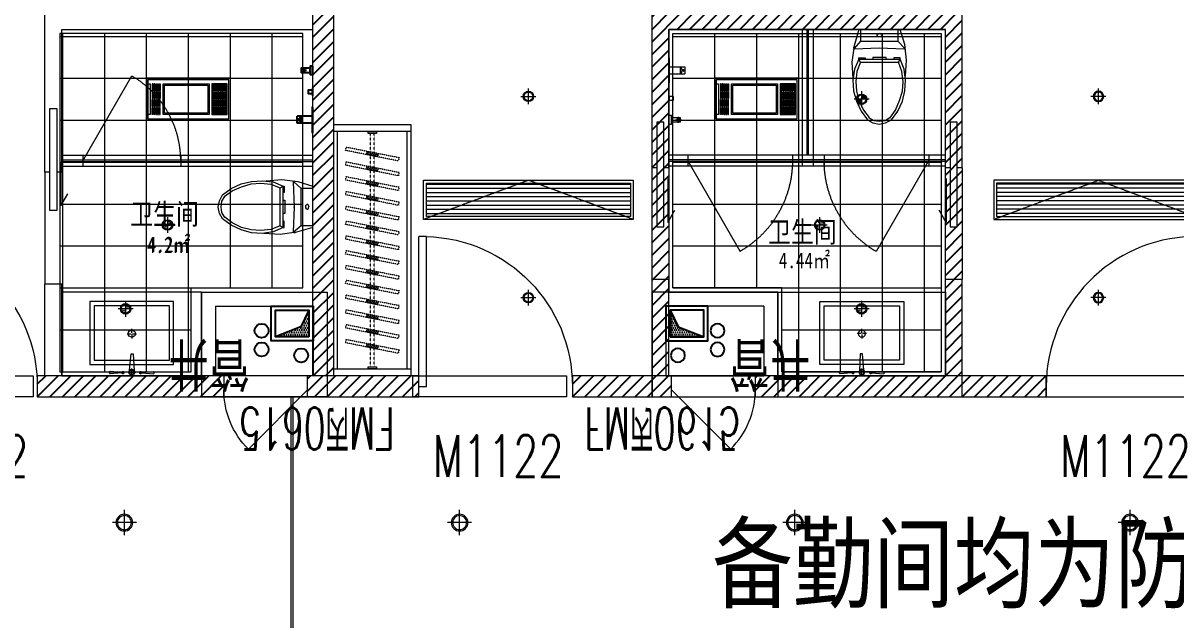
# Model space of a CAD drawing. Header units: millimetres. Extents: x 33621 to 401573, y -91663 to 133135.
# Drawn here: x 115971 to 124225, y -50907 to -46635 of the extents above; entities that cross this region are included whole.
import ezdxf

# ---------------------------------------------------------------- set-up
doc = ezdxf.new("R2010")
doc.units = ezdxf.units.MM
doc.header["$LTSCALE"] = 10
for name, pattern in [('DASH', [0.35, 0.25, -0.1]), ('DOT', [0.2, 0.1, -0.1]), ('DOTE', [2.42, 2, -0.2, 0.02, -0.2]), ('HIDDEN', [0.375, 0.25, -0.125, 0, 0])]:
    doc.linetypes.add(name, pattern=pattern)
doc.layers.get('0').update_dxf_attribs({"color": 253})
for name, color, linetype in [('DIM_LEAD', 253, 'Continuous'), ('ELE', 253, 'Continuous'), ('FF-FIXT', 253, 'Continuous'), ('HATCH【填充】', 253, 'Continuous'), ('PUB_TEXT', 253, 'Continuous'), ('VPIPE-污水', 253, 'Continuous'), ('VPIPE-热给水', 253, 'Continuous'), ('VPIPE-给水', 253, 'Continuous'), ('WINDOW_TEXT', 253, 'Continuous'), ('填充', 253, 'Continuous'), ('洁具', 253, 'Continuous'), ('风道（排气道）', 253, 'Continuous')]:
    doc.layers.add(name, color=color, linetype=linetype)
for name, color, linetype, lineweight in [('DOOR【门】', 253, 'Continuous', 0), ('DS-4BS-FINISH【墙完成线】', 253, 'Continuous', 0), ('FF-Door【门】', 253, 'Continuous', 0), ('FF-FIXT【洁具】', 253, 'Continuous', 0), ('FF-FURN【成品家具】', 253, 'Continuous', 0), ('FF-FURN【成品家私】', 253, 'Continuous', 0), ('MK【门槛线】', 253, 'Continuous', 0), ('RC-FCU【空调设备】', 253, 'Continuous', 0), ('RC-LIGHT【天花灯具】', 253, 'Continuous', 0), ('RC-Modelling【天花造型】', 253, 'Continuous', 0), ('RC-STR【天花细线】', 253, 'Continuous', 0), ('RC-Text【天花文字】', 253, 'Continuous', 0), ('TXT【平面空间文字】', 253, 'Continuous', 0), ('WALL', 253, 'Continuous', 0), ('Wall【墙体】', 253, 'Continuous', 0), ('Wall【新建墙】', 253, 'Continuous', 0), ('WINDOW', 253, 'Continuous', 0), ('Xline【辅助线】', 253, 'Continuous', 0)]:
    doc.layers.add(name, color=color, linetype=linetype, lineweight=lineweight)
doc.styles.add('-宋体', font='', dxfattribs={"width": 0.8})
doc.styles.add('_TCH_WINDOW', font='SIMPLEX', dxfattribs={"bigfont": 'GBCBIG'})
doc.styles.add('SUN', font='romans.shx', dxfattribs={"width": 0.8, "bigfont": 'hzdx.shx'})
doc.styles.add('宋体', font='', dxfattribs={"width": 0.7})
doc.styles.get('-宋体').set_extended_font_data('SimSun')
doc.styles.get('宋体').set_extended_font_data('SimSun')

# ---------------------------------------------------------------- blocks, each defined once
blk = doc.blocks.new('$DorLib2D$00000001')
for p, q in [((0.45, 0.975), (0.5, 0.975)), ((0.45, 0), (0.45, 0.975)), ((0.5, 0), (0.5, 0.975)), ((0.5, 0), (0.45, 0))]:
    blk.add_line(p, q)
at = {"lineweight": 13}
blk.add_arc((0.475, 0), 0.975, 91.46928, 180, dxfattribs=at)
blk = doc.blocks.new('PQD')
at = {"layer": '填充'}
h = blk.add_hatch(dxfattribs=at)
h.set_pattern_fill('DOTS', color=256, scale=10, style=0)
h.paths.add_polyline_path([(517039.4, 222520.7), (516799.4, 222520.7), (516799.4, 222330.7), (516857.1, 222450.6)])
blk.add_lwpolyline([(516799.4, 222330.7), (516857.1, 222450.6), (517039.4, 222520.7)], dxfattribs=at)
at = {"layer": '风道（排气道）'}
for points in [[(516769.4, 222550.7), (517069.4, 222550.7), (517069.4, 222300.7), (516769.4, 222300.7)], [(516799.4, 222520.7), (517039.4, 222520.7), (517039.4, 222330.7), (516799.4, 222330.7)]]:
    blk.add_lwpolyline(points, close=True, dxfattribs=at)
blk = doc.blocks.new('$DorLib2D$00000114')
at = {"color": 0}
blk.add_line((0.5, 0), (-0.207, 0.707), dxfattribs=at)
blk.add_arc((0.5, 0), 1, 135, 180, dxfattribs=at)
blk = doc.blocks.new('ZL_08155714')
at = {"layer": 'VPIPE-污水'}
blk.add_circle((-129.2, -712), 50, dxfattribs=at)
at = {"layer": 'VPIPE-热给水'}
blk.add_circle((153.9, -888.5), 50, dxfattribs=at)
at = {"layer": 'VPIPE-给水'}
blk.add_circle((153.9, -754.4), 50, dxfattribs=at)
at = {"layer": 'WALL'}
for p, q in [((-314.6, -1164.9), (-314.6, -414.9)), ((-314.6, -414.9), (585.4, -414.9)), ((585.4, -1164.9), (585.4, -414.9)), ((-214.6, -1064.9), (-214.6, -564.9)), ((-214.6, -564.9), (485.4, -564.9)), ((485.4, -1064.9), (485.4, -564.9)), ((485.4, -1064.9), (-214.6, -1064.9)), ((585.4, -1164.9), (-314.6, -1164.9))]:
    blk.add_line(p, q, dxfattribs=at)
at = {"layer": 'WINDOW'}
for p, q in [((-175.1, -414.9), (424.9, -414.9)), ((-175.1, -414.9), (-175.1, -564.9)), ((424.9, -564.9), (424.9, -414.9)), ((-175.1, -564.9), (424.9, -564.9))]:
    blk.add_line(p, q, dxfattribs=at)
at = {"layer": 'DOOR【门】', "xscale": -600, "yscale": 600, "zscale": -600}
blk.add_blockref('$DorLib2D$00000114', (124.9, -464.9), dxfattribs=at)
at = {"layer": '洁具'}
blk.add_blockref('PQD', (-516984, -223365.7), dxfattribs=at)
at = {"layer": 'ELE', "ltscale": 100, "style": 'SUN', "width": 0.6}
blk.add_text('FM丙0615', height=300, dxfattribs=at).set_placement((-797.1, -337.9, 0))
at = {"layer": 'TXT【平面空间文字】', "width": 0.75}
blk.add_text('管井', height=300, dxfattribs=at).set_placement((236.4, -794.6))
blk = doc.blocks.new('A$C5D954283')
at = {"color": 0, "linetype": 'Continuous'}
for p, q in [((-159.8, 511.3), (-159.8, 506.3)), ((159.8, 511.3), (159.8, 506.3)), ((15.1, 492.2), (4.8, 374.3)), ((4.8, 374.3), (-11.2, 374.3))]:
    blk.add_line(p, q, dxfattribs=at)
at = {"color": 8}
for p, q in [((0, 532.1), (0, 509.5)), ((0, 501.5), (0, 478.5)), ((0, 235.1), (0, 263.8)), ((-5, 230), (-32.8, 230)), ((0, 225), (0, 196.3)), ((32.3, 230), (5, 230))]:
    blk.add_line(p, q, dxfattribs=at)
at = {"color": 8, "ltscale": 1000, "const_width": 0.448}
blk.add_lwpolyline([(0, 505.7, -1), (0, 505.3, -1)], format="xyb", close=True, dxfattribs=at)
at = {"color": 0, "linetype": 'Continuous'}
blk.add_lwpolyline([(300, 0), (300, 450), (-300, 450), (-300, 0)], close=True, dxfattribs=at)
at = {"color": 8}
blk.add_lwpolyline([(270, 30), (270, 420), (-270, 420), (-270, 30)], close=True, dxfattribs=at)
at = {"color": 8, "const_width": 0.84}
blk.add_lwpolyline([(0.1, 230.5, -1), (0.1, 229.6, -1)], format="xyb", close=True, dxfattribs=at)
at = {"color": 8}
blk.add_circle((0, 230), 25.2, dxfattribs=at)
at = {"color": 0, "linetype": 'Continuous'}
for centre, start, end in [((-154.8, 511.3), 88.28891, 180), ((-154.8, 506.3), 180, 271.71109), ((154.8, 511.3), 0, 91.71109), ((154.8, 506.3), 268.28891, 0)]:
    blk.add_arc(centre, 5, start, end, dxfattribs=at)
at = {"color": 250, "linetype": 'DOT', "ltscale": 1000}
for points in [[(-57.3, 508.8), (-57.4, 510), (-57.8, 511.1), (-58.3, 512.1), (-59.1, 513), (-60, 513.8), (-61, 514.3), (-62.2, 514.7), (-63.3, 514.8), (-64.5, 514.7), (-65.6, 514.3), (-66.7, 513.8), (-67.6, 513), (-68.3, 512.1), (-68.9, 511.1), (-69.2, 510), (-69.3, 508.8), (-69.2, 507.6), (-68.9, 506.5), (-68.3, 505.5), (-67.6, 504.6), (-66.7, 503.8), (-65.6, 503.3), (-64.5, 502.9), (-63.3, 502.8), (-62.2, 502.9), (-61, 503.3), (-60, 503.8), (-59.1, 504.6), (-58.3, 505.5), (-57.8, 506.5), (-57.4, 507.6)], [(69.3, 508.8), (69.2, 510), (68.9, 511.1), (68.3, 512.1), (67.6, 513), (66.7, 513.8), (65.6, 514.3), (64.5, 514.7), (63.3, 514.8), (62.2, 514.7), (61, 514.3), (60, 513.8), (59.1, 513), (58.3, 512.1), (57.8, 511.1), (57.4, 510), (57.3, 508.8), (57.4, 507.6), (57.8, 506.5), (58.3, 505.5), (59.1, 504.6), (60, 503.8), (61, 503.3), (62.2, 502.9), (63.3, 502.8), (64.5, 502.9), (65.6, 503.3), (66.7, 503.8), (67.6, 504.6), (68.3, 505.5), (68.9, 506.5), (69.2, 507.6)]]:
    blk.add_wipeout(points, dxfattribs=at)
at = {"color": 0, "linetype": 'Continuous'}
for p, q in [((-72.3, 510.3), (-154.7, 516.3)), ((-72.3, 507.3), (-154.7, 501.3)), ((-11.2, 374.3), (-17.5, 495.5)), ((72.3, 510.3), (154.7, 516.3)), ((72.3, 507.3), (154.7, 501.3))]:
    blk.add_line(p, q, dxfattribs=at)
at = {"color": 8}
for p, q in [((-4, 505.5), (-26.2, 505.5)), ((25.8, 505.5), (4, 505.5))]:
    blk.add_line(p, q, dxfattribs=at)
at = {"color": 0, "linetype": 'Continuous', "const_width": 12}
for points in [[(-63.3, 514.8, -1), (-63.3, 502.8, -1)], [(63.3, 514.8, 1), (63.3, 502.8, 1)]]:
    blk.add_lwpolyline(points, format="xyb", close=True, dxfattribs=at)
at = {"color": 0, "linetype": 'Continuous'}
blk.add_circle((0, 505.5), 20.2, dxfattribs=at)
at = {"color": 8}
blk.add_circle((0.3, 505.7), 16.3, dxfattribs=at)
blk = doc.blocks.new('A$C78EA0098')
at = {"color": 33, "linetype": 'Continuous'}
for p, q in [((47, 353.8), (90, 353.8)), ((68.5, 375.3), (68.5, 332.3))]:
    blk.add_line(p, q, dxfattribs=at)
for p, q in [((5, 25, 0), (81, 25, 0)), ((81, -25, 0), (81, 25, 0)), ((81, 20, 0), (88, 20, 0)), ((84, 25, 0), (114, 25, 0)), ((84, 20, 0), (84, 25, 0)), ((114, -25, 0), (114, 25, 0)), ((5, -25, 0), (81, -25, 0)), ((81, -20, 0), (88, -20, 0)), ((84, -25, 0), (84, -20, 0)), ((84, -25, 0), (114, -25, 0))]:
    blk.add_line(p, q)
for points in [[(0, 383.8), (20, 383.8), (20, 323.8), (0, 323.8)], [(20, 368.8), (85, 368.8), (85, 338.8), (20, 338.8)], [(0, 226), (3, 226), (3, 174), (0, 174)], [(3, 212.5), (33.5, 212.5), (33.5, 187.5), (3, 187.5)], [(0, 90), (5, 90), (5, -90), (0, -90)]]:
    blk.add_lwpolyline(points, close=True)
for centre, radius in [((68.5, 353.8), 11.5), ((104, 0, 0), 5)]:
    blk.add_circle(centre, radius, dxfattribs=at)
blk.add_arc((57.8, 0, 0), 36.3, 316.39718, 43.60282)
blk = doc.blocks.new('ZL_08127082')
at = {"layer": 'FF-FIXT【洁具】'}
for p, q in [((-184.1, -108.8), (-150.6, 0)), ((146.4, 0), (-150.6, 0)), ((-133.9, 0), (-133.9, -83.7)), ((133.9, 0), (133.9, -83.7)), ((146.4, 0), (179.9, -117.1)), ((-20.9, -37.7), (-16.7, -33.5)), ((-20.9, -41.8), (-20.9, -37.7)), ((-16.7, -46), (-20.9, -41.8)), ((-16.7, -33.5), (-12.6, -33.5)), ((-12.6, -50.2), (-16.7, -46)), ((-12.6, -33.5), (-4.2, -29.3)), ((4.2, -50.2), (-12.6, -50.2)), ((-4.2, -29.3), (4.2, -33.5)), ((4.2, -33.5), (12.6, -33.5)), ((12.6, -46), (4.2, -50.2)), ((12.6, -33.5), (16.7, -37.7)), ((16.7, -41.8), (12.6, -46)), ((16.7, -37.7), (16.7, -41.8)), ((-196.6, -221.7), (-184.1, -108.8)), ((-133.9, -83.7), (-184.1, -138.1)), ((-179.9, -142.2), (0, -133.9)), ((133.9, -83.7), (-133.9, -83.7)), ((0, -133.9), (0, -138.1)), ((0, -133.9), (175.7, -142.2)), ((133.9, -83.7), (179.9, -138.1)), ((184.1, -133.9), (175.7, -142.2)), ((179.9, -117.1), (196.6, -234.3)), ((184.1, -125.5), (184.1, -133.9)), ((-188.3, -334.7), (-196.6, -221.7)), ((-179.9, -284.5), (-150.6, -213.4)), ((-163.2, -301.2), (-138.1, -234.3)), ((-150.6, -205), (-104.6, -205)), ((-150.6, -213.4), (-150.6, -205)), ((-138.1, -234.3), (-150.6, -213.4)), ((146.4, -213.4), (-150.6, -213.4)), ((133.9, -234.3), (-138.1, -234.3)), ((-104.6, -205), (-104.6, -213.4)), ((-50.2, -213.4), (-50.2, -200.8)), ((-50.2, -200.8), (46, -200.8)), ((46, -213.4), (-50.2, -213.4)), ((46, -200.8), (46, -213.4)), ((100.4, -205), (100.4, -213.4)), ((146.4, -205), (100.4, -205)), ((133.9, -234.3), (146.4, -213.4)), ((133.9, -234.3), (159, -301.2)), ((146.4, -213.4), (146.4, -205)), ((146.4, -213.4), (175.7, -284.5)), ((196.6, -234.3), (188.3, -351.4)), ((-188.3, -364), (-179.9, -284.5)), ((-171.5, -372.3), (-163.2, -301.2)), ((159, -301.2), (167.3, -372.3)), ((175.7, -284.5), (188.3, -364)), ((-184.1, -439.3), (-188.3, -364)), ((-167.3, -443.4), (-171.5, -372.3)), ((167.3, -372.3), (163.2, -443.4)), ((188.3, -364), (184.1, -439.3)), ((-167.3, -514.6), (-184.1, -439.3)), ((-146.4, -510.4), (-167.3, -443.4)), ((163.2, -443.4), (146.4, -510.4)), ((184.1, -439.3), (163.2, -514.6)), ((-133.9, -585.7), (-167.3, -514.6)), ((-117.1, -577.3), (-146.4, -510.4)), ((-75.3, -635.9), (-117.1, -577.3)), ((113, -577.3), (71.1, -631.7)), ((146.4, -510.4), (113, -577.3)), ((163.2, -514.6), (129.7, -585.7)), ((-87.9, -648.4), (-133.9, -585.7)), ((-46, -669.4), (-87.9, -648.4)), ((-41.8, -652.6), (-75.3, -631.7)), ((0, -656.8), (-41.8, -652.6)), ((37.7, -652.6), (0, -656.8)), ((75.3, -631.7), (37.7, -652.6)), ((83.7, -648.4), (46, -669.4)), ((129.7, -585.7), (83.7, -648.4)), ((0, -677.7), (-46, -669.4)), ((46, -669.4), (0, -677.7))]:
    blk.add_line(p, q, dxfattribs=at)
blk = doc.blocks.new('ZL_08123655')
at = {"layer": 'FF-FIXT【洁具】'}
for p, q in [((-184.1, -138.1), (-188.3, -129.7)), ((-179.9, -142.2), (-184.1, -138.1))]:
    blk.add_line(p, q, dxfattribs=at)
at = {"layer": 'DIM_LEAD'}
blk.add_blockref('ZL_08127082', (0, 0), dxfattribs=at)
blk = doc.blocks.new('DOORBLK101')
at = {"layer": 'FF-Door【门】'}
blk.add_line((-0.5, 0), (0, 0.866), dxfattribs=at)
at = {"layer": 'FF-Door【门】', "color": 8, "linetype": 'HIDDEN', "ltscale": 15}
blk.add_arc((-0.5, 0), 1, 0, 60, dxfattribs=at)
blk = doc.blocks.new('海龙0427194496')
at = {"layer": 'FF-FURN【成品家具】'}
for p, q in [((-885.9, 1254), (-885.9, 2054)), ((1334.1, 2054), (1334.1, 1254))]:
    blk.add_line(p, q, dxfattribs=at)
at = {"layer": 'FF-FURN【成品家私】'}
for points in [[(-850.9, 1630.6), (-800.9, 1630.6), (-800.9, 2380.6), (-850.9, 2380.6)], [(1249.1, 1630.6), (1299.1, 1630.6), (1299.1, 2380.6), (1249.1, 2380.6)]]:
    blk.add_lwpolyline(points, close=True, dxfattribs=at)
for points in [[(-772.3, 1977.7), (-772.3, 1663.5), (-721.5, 1750.5)], [(1220.5, 1977.7), (1220.5, 1663.5), (1169.7, 1750.5)]]:
    blk.add_lwpolyline(points, dxfattribs=at)
at = {"layer": 'MK【门槛线】', "color": 4}
for p, q in [((190.6, 2065.2), (190.6, 3045.2)), ((270.6, 2065.2), (270.6, 3045.2)), ((1214.1, 2145.2), (-765.9, 2145.2)), ((1214.1, 2065.2), (-765.9, 2065.2)), ((-630.6, 2145.2), (-630.6, 2065.2)), ((119.4, 2145.2), (119.4, 2065.2)), ((345.6, 2145.2), (345.6, 2065.2)), ((1095.6, 2145.2), (1095.6, 2065.2))]:
    blk.add_line(p, q, dxfattribs=at)
at = {"layer": 'Wall【墙体】', "color": 6}
blk.add_line((1214.1, 564.9), (-765.9, 564.9), dxfattribs=at)
at = {"layer": 'Wall【新建墙】', "color": 4}
for p, q in [((-885.9, 2054), (-885.9, 3165.2)), ((1334.1, 2054), (1334.1, 3165.2)), ((-765.9, 3045.2), (1214.1, 3045.2)), ((-765.9, 2054), (-765.9, 3045.2)), ((1214.1, 2054), (1214.1, 3045.2)), ((-850.9, 2054), (-885.9, 2054)), ((-765.9, 2054), (-800.9, 2054)), ((1249.1, 2054), (1214.1, 2054)), ((1334.1, 2054), (1299.1, 2054)), ((-885.9, 414.9), (-885.9, 1254)), ((-765.9, 1254), (-885.9, 1254)), ((-765.9, 564.9), (-765.9, 1254)), ((1214.1, 564.9), (1214.1, 1254)), ((1334.1, 1254), (1214.1, 1254)), ((1334.1, 414.9), (1334.1, 1254)), ((-885.9, 414.9), (1334.1, 414.9))]:
    blk.add_line(p, q, dxfattribs=at)
blk.add_lwpolyline([(-885.9, 3165.2), (1334.1, 3165.2)], dxfattribs=at)
at = {"layer": 'WINDOW', "linetype": 'Continuous'}
for p, q in [((225.6, 2145.2), (225.6, 3045.2)), ((235.6, 2145.2), (235.6, 3045.2)), ((1214.1, 2110.2), (-765.9, 2110.2)), ((1214.1, 2100.2), (-765.9, 2100.2))]:
    blk.add_line(p, q, dxfattribs=at)
at = {"layer": 'FF-FIXT【洁具】', "xscale": -1}
blk.add_blockref('ZL_08123655', (740.4, 3045.2), dxfattribs=at)
at = {"layer": 'FF-FIXT【洁具】', "xscale": -1, "rotation": 180.000000952178}
blk.add_blockref('A$C78EA0098', (-765.9, 2751.2), dxfattribs=at)
at = {"layer": 'FF-FIXT【洁具】', "yscale": 750, "zscale": 750}
for p, xscale, rotation in [((-255.6, 2105.2), -750, 180.0000000000119), ((719.6, 2105.2), 750, 179.9999999999881)]:
    blk.add_blockref('DOORBLK101', p, dxfattribs=dict(at, xscale=xscale, rotation=rotation))
at = {"layer": 'TXT【平面空间文字】', "color": 6, "linetype": 'Continuous', "xscale": -1, "rotation": 180}
blk.add_blockref('ZL_08155714', (-571.3, 0), dxfattribs=at)
at = {"layer": 'RC-Text【天花文字】', "style": '宋体', "width": 0.8}
blk.add_text('4.44㎡', height=112.5, dxfattribs=at).set_placement((21.9, 1335.3))
at = {"layer": 'TXT【平面空间文字】', "style": '-宋体', "width": 0.8}
blk.add_text('卫生间', height=150, dxfattribs=at).set_placement((-54.9, 1520.1))
at = {"layer": 'FF-FIXT【洁具】', "linetype": 'Continuous', "xscale": -1, "rotation": 180}
blk.add_blockref('A$C5D954283', (616.3, 1097.1), dxfattribs=at)
at = {"layer": 'FF-FIXT【洁具】', "linetype": 'Continuous'}
blk.add_lwpolyline([(1214.1, 564.9), (14.1, 564.9), (14.1, 1164.9), (1214.1, 1164.9)], close=True, dxfattribs=at)
at = {"layer": 'Wall【新建墙】', "color": 4}
blk.add_lwpolyline([(-765.9, 1164.9), (14.1, 1164.9), (14.1, 564.9), (1214.1, 564.9), (1214.1, 3045.2), (-765.9, 3045.2), (-765.9, 1164.9)], dxfattribs=at)
blk = doc.blocks.new('海龙0513102899', base_point=(-3246.3, 722.8))
for points in [[(-3521.3, 2472.8), (-3521.3, 2522.8), (-2971.3, 2522.8), (-2971.3, 2472.8)], [(-3521.3, 722.8), (-3521.3, 2522.8), (-2971.3, 2522.8), (-2971.3, 722.8)], [(-2971.3, 772.8), (-2971.3, 722.8), (-3521.3, 722.8), (-3521.3, 772.8)]]:
    blk.add_lwpolyline(points, close=True)
at = {"color": 8}
for points in [[(-3496.3, 772.8), (-3496.3, 2472.8)], [(-2996.3, 772.8), (-2996.3, 2472.8)]]:
    blk.add_lwpolyline(points, dxfattribs=at)
for points in [[(-3276.3, 2457.8), (-3276.3, 2472.8), (-3216.3, 2472.8), (-3216.3, 2457.8)], [(-3276.3, 2457.8), (-3276.3, 2472.8), (-3216.3, 2472.8), (-3216.3, 2457.8)], [(-3216.3, 787.8), (-3216.3, 772.8), (-3276.3, 772.8), (-3276.3, 787.8)]]:
    blk.add_lwpolyline(points, close=True, dxfattribs=at)
at = {"color": 8, "linetype": 'DASH', "ltscale": 0.006}
for points in [[(-3258.8, 787.8), (-3258.8, 2457.8)], [(-3233.8, 787.8), (-3233.8, 2457.8)]]:
    blk.add_lwpolyline(points, dxfattribs=at)
for points in [[(-3059.9, 2261.2), (-3437.5, 2336.3), (-3432.6, 2360.8), (-3055, 2285.7)], [(-3209.5, 2291), (-3288, 2306.6), (-3283.1, 2331.1), (-3204.6, 2315.5)], [(-3208, 2298.3), (-3286.5, 2313.9), (-3284.5, 2323.7), (-3206.1, 2308.1)], [(-3059.9, 2155.3), (-3437.5, 2230.4), (-3432.6, 2255), (-3055, 2179.8)], [(-3059.9, 2049.4), (-3437.5, 2124.5), (-3432.6, 2149.1), (-3055, 2074)], [(-3209.5, 2185.1), (-3288, 2200.7), (-3283.1, 2225.2), (-3204.6, 2209.6)], [(-3208, 2192.4), (-3286.5, 2208), (-3284.5, 2217.8), (-3206.1, 2202.2)], [(-3209.5, 2079.2), (-3288, 2094.8), (-3283.1, 2119.3), (-3204.6, 2103.7)], [(-3208, 2086.5), (-3286.5, 2102.2), (-3284.5, 2112), (-3206.1, 2096.4)], [(-3059.9, 1943.6), (-3437.5, 2018.7), (-3432.6, 2043.2), (-3055, 1968.1)], [(-3209.5, 1973.3), (-3288, 1988.9), (-3283.1, 2013.4), (-3204.6, 1997.8)], [(-3208, 1980.7), (-3286.5, 1996.3), (-3284.5, 2006.1), (-3206.1, 1990.5)], [(-3059.9, 1837.7), (-3437.5, 1912.8), (-3432.6, 1937.3), (-3055, 1862.2)], [(-3209.5, 1867.4), (-3288, 1883), (-3283.1, 1907.6), (-3204.6, 1891.9)], [(-3208, 1874.8), (-3286.5, 1890.4), (-3284.5, 1900.2), (-3206.1, 1884.6)], [(-3059.9, 1731.8), (-3437.5, 1806.9), (-3432.6, 1831.4), (-3055, 1756.3)], [(-3209.5, 1761.5), (-3288, 1777.2), (-3283.1, 1801.7), (-3204.6, 1786.1)], [(-3208, 1768.9), (-3286.5, 1784.5), (-3284.5, 1794.3), (-3206.1, 1778.7)], [(-3059.9, 1625.9), (-3437.5, 1701), (-3432.6, 1725.5), (-3055, 1650.4)], [(-3209.5, 1655.7), (-3288, 1671.3), (-3283.1, 1695.8), (-3204.6, 1680.2)], [(-3208, 1663), (-3286.5, 1678.6), (-3284.5, 1688.4), (-3206.1, 1672.8)], [(-3059.9, 1520), (-3437.5, 1595.1), (-3432.6, 1619.7), (-3055, 1544.5)], [(-3209.5, 1549.8), (-3288, 1565.4), (-3283.1, 1589.9), (-3204.6, 1574.3)], [(-3208, 1557.1), (-3286.5, 1572.7), (-3284.5, 1582.5), (-3206.1, 1566.9)], [(-3059.9, 1414.1), (-3437.5, 1489.3), (-3432.6, 1513.8), (-3055, 1438.7)], [(-3059.9, 1308.3), (-3437.5, 1383.4), (-3432.6, 1407.9), (-3055, 1332.8)], [(-3209.5, 1443.9), (-3288, 1459.5), (-3283.1, 1484), (-3204.6, 1468.4)], [(-3208, 1451.3), (-3286.5, 1466.9), (-3284.5, 1476.7), (-3206.1, 1461.1)], [(-3209.5, 1338), (-3288, 1353.6), (-3283.1, 1378.1), (-3204.6, 1362.5)], [(-3208, 1345.4), (-3286.5, 1361), (-3284.5, 1370.8), (-3206.1, 1355.2)], [(-3059.9, 1202.4), (-3437.5, 1277.5), (-3432.6, 1302), (-3055, 1226.9)], [(-3209.5, 1232.1), (-3288, 1247.7), (-3283.1, 1272.3), (-3204.6, 1256.7)], [(-3208, 1239.5), (-3286.5, 1255.1), (-3284.5, 1264.9), (-3206.1, 1249.3)], [(-3059.9, 1096.5), (-3437.5, 1171.6), (-3432.6, 1196.1), (-3055, 1121)], [(-3209.5, 1126.2), (-3288, 1141.9), (-3283.1, 1166.4), (-3204.6, 1150.8)], [(-3208, 1133.6), (-3286.5, 1149.2), (-3284.5, 1159), (-3206.1, 1143.4)], [(-3059.9, 990.6), (-3437.5, 1065.7), (-3432.6, 1090.2), (-3055, 1015.1)], [(-3209.5, 1020.4), (-3288, 1036), (-3283.1, 1060.5), (-3204.6, 1044.9)], [(-3208, 1027.7), (-3286.5, 1043.3), (-3284.5, 1053.1), (-3206.1, 1037.5)], [(-3059.9, 884.7), (-3437.5, 959.8), (-3432.6, 984.4), (-3055, 909.3)], [(-3209.5, 914.5), (-3288, 930.1), (-3283.1, 954.6), (-3204.6, 939)], [(-3208, 921.8), (-3286.5, 937.4), (-3284.5, 947.3), (-3206.1, 931.6)]]:
    blk.add_lwpolyline(points, close=True, dxfattribs=at)
blk = doc.blocks.new('海龙042720302')
at = {"layer": 'Wall【墙体】', "color": 6}
for p, q in [((-2871.3, 572.8), (-2871.3, 722.8)), ((1621.3, 722.8), (-1773.9, 722.8)), ((-1771.3, 722.8), (-1771.3, 572.8)), ((1621.3, 572.8), (1621.3, 722.8)), ((-1771.3, 572.8), (1621.3, 572.8))]:
    blk.add_line(p, q, dxfattribs=at)
at = {"layer": 'FF-FURN【成品家私】'}
blk.add_blockref('海龙0513102899', (-3203.7, 722.8), dxfattribs=at)
at = {"layer": 'WINDOW'}
ref = blk.add_blockref('$DorLib2D$00000001', (-2321.3, 647.8), dxfattribs=dict(at, xscale=-1100, yscale=1100, zscale=-1100))
ref.add_attrib('A', 'M1122', (-2771.3, 0), dxfattribs={"layer": 'WINDOW_TEXT', "height": 297.5, "style": '_TCH_WINDOW', "width": 0.705882})
ref = blk.add_blockref('$DorLib2D$00000001', (2171.3, 647.8), dxfattribs=dict(at, xscale=1100, yscale=1100, zscale=1100))
ref.add_attrib('A', 'M1122', (1721.3, 0), dxfattribs={"layer": 'WINDOW_TEXT', "height": 297.5, "style": '_TCH_WINDOW', "width": 0.705882})
at = {"layer": 'Wall【新建墙】'}
blk.add_blockref('海龙0427194496', (-315.3, 157.9), dxfattribs=at)
blk = doc.blocks.new('海龙0427195617')
at = {"layer": 'FF-FURN【成品家具】'}
blk.add_line((1234.1, 2022.4), (1234.1, 1222.4), dxfattribs=at)
at = {"layer": 'FF-FURN【成品家私】'}
blk.add_lwpolyline([(1149.1, 1748.9), (1199.1, 1748.9), (1199.1, 2478.9), (1149.1, 2478.9)], close=True, dxfattribs=at)
blk.add_lwpolyline([(1120.5, 2096.1), (1120.5, 1781.8), (1069.7, 1868.8)], dxfattribs=at)
at = {"layer": 'MK【门槛线】', "color": 4}
for p, q in [((1114.1, 2145.2), (-681.7, 2145.2)), ((1114.1, 2065.2), (-681.7, 2065.2)), ((261.8, 2145.2), (261.8, 2065.2)), ((961.8, 2145.2), (961.8, 2065.2))]:
    blk.add_line(p, q, dxfattribs=at)
at = {"layer": 'Wall【新建墙】', "color": 4}
for p, q in [((1234.1, 3165.2), (-684.7, 3165.2)), ((1234.1, 2022.4), (1234.1, 3165.2)), ((1114.1, 3045.2), (-684.7, 3045.2)), ((1114.1, 2022.4), (1114.1, 3045.2)), ((1114.1, 2022.4), (1149.1, 2022.4)), ((1199.1, 2022.4), (1234.1, 2022.4)), ((1114.1, 564.9), (1114.1, 1222.4)), ((1114.1, 1222.4), (1234.1, 1222.4)), ((1234.1, 564.9), (1234.1, 1222.4))]:
    blk.add_line(p, q, dxfattribs=at)
at = {"layer": 'WINDOW', "linetype": 'Continuous'}
for p, q in [((1114.1, 2110.2), (-681.7, 2110.2)), ((1114.1, 2100.2), (-681.7, 2100.2))]:
    blk.add_line(p, q, dxfattribs=at)
at = {"layer": 'DIM_LEAD', "xscale": -1.000000000000001, "rotation": 90}
blk.add_blockref('ZL_08123655', (-684.7, 1772.8), dxfattribs=at)
at = {"layer": 'FF-FIXT', "rotation": 359.999999047842}
blk.add_blockref('A$C78EA0098', (-684.7, 2397.9), dxfattribs=at)
at = {"layer": 'FF-FIXT【洁具】', "xscale": -700, "yscale": 700, "zscale": 700}
blk.add_blockref('DOORBLK101', (611.8, 2105.2), dxfattribs=at)
at = {"layer": 'TXT【平面空间文字】', "color": 6, "linetype": 'Continuous', "xscale": -1, "rotation": 180}
blk.add_blockref('ZL_08155714', (-471.3, 0), dxfattribs=at)
at = {"layer": 'FF-FIXT【洁具】', "linetype": 'Continuous', "xscale": -1, "rotation": 180}
blk.add_blockref('A$C5D954283', (612.5, 1097.1), dxfattribs=at)
at = {"layer": 'FF-FIXT【洁具】', "linetype": 'Continuous'}
blk.add_lwpolyline([(1114.1, 564.9), (114.1, 564.9), (114.1, 1164.9), (1114.1, 1164.9)], close=True, dxfattribs=at)
blk = doc.blocks.new('海龙042720312')
at = {"layer": 'Wall【新建墙】', "color": 4}
for p, q in [((3218.7, 1217.4), (487.8, 1217.4)), ((487.8, 1217.4), (487.8, 1067.4)), ((487.8, 1217.4), (487.8, 1067.4)), ((487.8, 1067.4), (3218.7, 1067.4))]:
    blk.add_line(p, q, dxfattribs=at)
at = {"layer": 'WINDOW'}
ref = blk.add_blockref('$DorLib2D$00000001', (-62.2, 1142.4), dxfattribs=dict(at, xscale=-1100, yscale=1100, zscale=-1100))
ref.add_attrib('A', 'M1122', (-512.2, 494.6), dxfattribs={"layer": 'WINDOW_TEXT', "height": 297.5, "style": '_TCH_WINDOW', "width": 0.705882})
at = {"layer": 'RC-Text【天花文字】', "style": '宋体', "width": 0.8}
blk.add_text('4.2㎡', height=112.5, dxfattribs=at).set_placement((1272.4, 2096.6))
at = {"layer": 'Xline【辅助线】', "xscale": -1}
blk.add_blockref('海龙0427195617', (1776.5, 652.5), dxfattribs=at)
at = {"layer": 'RC-Text【天花文字】', "style": '宋体', "width": 0.8}
blk.add_text('4.2㎡', height=112.5, dxfattribs=at).set_placement((1278.4, 2103.1))
at = {"layer": 'TXT【平面空间文字】', "style": '-宋体', "width": 0.8}
blk.add_text('卫生间', height=150, dxfattribs=at).set_placement((1153.6, 2300.7))
blk = doc.blocks.new('ZL_0317145799')
at = {"layer": 'RC-FCU【空调设备】'}
h = blk.add_hatch(dxfattribs=at)
h.set_pattern_fill('_USER', color=8, scale=30, pattern_type=0)
h.set_pattern_definition([(0, (-5926276.942, -1197962.362), (0, 30), [])])
h.paths.add_polyline_path([(730, -260), (730, -20), (-730, -20), (-730, -260)])
blk.add_lwpolyline([(-750, -280), (-750, 0), (750, 0), (750, -280)], close=True, dxfattribs=at)
at = {"layer": 'RC-FCU【空调设备】', "color": 8, "linetype": 'DASH'}
blk.add_lwpolyline([(-750, 0), (0, -280), (750, 0)], dxfattribs=at)
at = {"layer": 'RC-FCU【空调设备】', "color": 8}
blk.add_lwpolyline([(-730, -260), (-730, -20), (730, -20), (730, -260)], close=True, dxfattribs=at)
blk = doc.blocks.new('圆形筒灯')
at = {"color": 251, "linetype": 'DOTE', "ltscale": 43.504693}
blk.add_line((0, 90.6), (0, -90.6), dxfattribs=at)
at = {"color": 251, "linetype": 'DOTE', "ltscale": 41.297046}
blk.add_line((86, 0), (-86, 0), dxfattribs=at)
blk.add_ellipse((0, 0), major_axis=(-42.4, 42.4), ratio=1, start_param=2.355868237233172, end_param=8.639053544412757)
at = {"color": 251}
blk.add_ellipse((0, 0), major_axis=(35.4, 35.4), ratio=1, start_param=5.49871431692557, end_param=11.78189962410516, dxfattribs=at)
blk = doc.blocks.new('ZL_0603130899')
at = {"layer": 'RC-Modelling【天花造型】'}
blk.add_lwpolyline([(-163.7, -7150), (936.3, -7150), (936.3, -7000), (-163.7, -7000)], close=True, dxfattribs=at)
at = {"layer": 'RC-FCU【空调设备】', "xscale": -1, "rotation": 180}
blk.add_blockref('ZL_0317145799', (210, -5879.7), dxfattribs=at)
at = {"layer": 'RC-LIGHT【天花灯具】', "xscale": -0.625, "yscale": 0.625, "zscale": 0.625, "rotation": 180}
for p in [(210, -4999.7), (210, -6439.9)]:
    blk.add_blockref('圆形筒灯', p, dxfattribs=at)
blk = doc.blocks.new('ZL_0603131599')
at = {"layer": 'RC-Modelling【天花造型】'}
blk.add_lwpolyline([(-15.8, -6100), (-1115.7, -6100), (-1115.7, -5950), (-15.8, -5950)], close=True, dxfattribs=at)
at = {"layer": 'RC-FCU【空调设备】', "rotation": 180}
blk.add_blockref('ZL_0317145799', (-288.1, -4829.7), dxfattribs=at)
at = {"layer": 'RC-LIGHT【天花灯具】', "xscale": 0.625, "yscale": 0.625, "zscale": 0.625, "rotation": 180}
for p in [(-288.1, -3949.7), (-288.1, -5389.9)]:
    blk.add_blockref('圆形筒灯', p, dxfattribs=at)
blk = doc.blocks.new('ZL_0603152577')
at = {"layer": 'RC-Modelling【天花造型】'}
blk.add_lwpolyline([(-127.3, -6079.2), (-1227.3, -6079.2), (-1227.3, -5929.2), (-127.3, -5929.2)], close=True, dxfattribs=at)
blk = doc.blocks.new('防雾筒灯')
at = {"ltscale": 30}
h = blk.add_hatch(dxfattribs=at)
h.set_pattern_fill('DOTS', color=251, scale=3)
h.set_pattern_definition([(0, (-62.322, -46.6336), (2.38125, 4.7625), [0, -4.7625])])
edge = h.paths.add_edge_path()
edge.add_ellipse((0, 0), major_axis=(35.4, 35.4), ratio=1, start_angle=315, end_angle=405)
edge.add_line((0, 50), (0, 0))
edge.add_line((0, 0), (50, 0))
edge = h.paths.add_edge_path()
edge.add_line((0, 0), (-50, 0))
edge.add_ellipse((0, 0), major_axis=(35.4, 35.4), ratio=1, start_angle=495, end_angle=225)
edge.add_line((0, -50), (0, 0))
at = {"color": 251, "linetype": 'DOTE', "ltscale": 43.504693}
blk.add_line((0, 91), (0, -91), dxfattribs=at)
at = {"color": 251, "linetype": 'DOTE', "ltscale": 41.297046}
blk.add_line((86, 0), (-86, 0), dxfattribs=at)
blk.add_ellipse((0, 0), major_axis=(-42.4, 42.4), ratio=1, start_param=2.355868237233172, end_param=8.639053544412757)
at = {"color": 251}
blk.add_ellipse((0, 0), major_axis=(35.4, 35.4), ratio=1, start_param=5.49871431692557, end_param=11.78189962410516, dxfattribs=at)
blk = doc.blocks.new('ERTERT')
at = {"color": 8}
for points in [[(15709.5, 8032.6), (15759.4, 8032.6), (15759.4, 8026.5), (15709.5, 8026.5)], [(15709.5, 8019.5), (15759.4, 8019.5), (15759.4, 8013.4), (15709.5, 8013.4)], [(15709.6, 8061.8), (15930.2, 8061.8), (15930.2, 8046.6), (15709.6, 8046.6)], [(15766.4, 8032.6), (15816.3, 8032.6), (15816.3, 8026.5), (15766.4, 8026.5)], [(15766.4, 8019.5), (15816.3, 8019.5), (15816.3, 8013.4), (15766.4, 8013.4)], [(15873.3, 8032.6), (15823.3, 8032.6), (15823.3, 8026.5), (15873.3, 8026.5)], [(15873.3, 8019.5), (15823.3, 8019.5), (15823.3, 8013.4), (15873.3, 8013.4)], [(15930.2, 8032.6), (15880.3, 8032.6), (15880.3, 8026.5), (15930.2, 8026.5)], [(15930.2, 8019.5), (15880.3, 8019.5), (15880.3, 8013.4), (15930.2, 8013.4)], [(15709.5, 8000.3), (15759.4, 8000.3), (15759.4, 8006.4), (15709.5, 8006.4)], [(15709.5, 7987.2), (15759.4, 7987.2), (15759.4, 7993.3), (15709.5, 7993.3)], [(15709.5, 7974.2), (15759.4, 7974.2), (15759.4, 7980.2), (15709.5, 7980.2)], [(15709.5, 7952.9), (15930.2, 7952.9), (15930.2, 7624.2), (15709.5, 7624.2)], [(15766.4, 8000.3), (15816.3, 8000.3), (15816.3, 8006.4), (15766.4, 8006.4)], [(15766.4, 7987.2), (15816.3, 7987.2), (15816.3, 7993.3), (15766.4, 7993.3)], [(15766.4, 7974.2), (15816.3, 7974.2), (15816.3, 7980.2), (15766.4, 7980.2)], [(15873.3, 8000.3), (15823.3, 8000.3), (15823.3, 8006.4), (15873.3, 8006.4)], [(15873.3, 7987.2), (15823.3, 7987.2), (15823.3, 7993.3), (15873.3, 7993.3)], [(15873.3, 7974.2), (15823.3, 7974.2), (15823.3, 7980.2), (15873.3, 7980.2)], [(15930.2, 8000.3), (15880.3, 8000.3), (15880.3, 8006.4), (15930.2, 8006.4)], [(15930.2, 7987.2), (15880.3, 7987.2), (15880.3, 7993.3), (15930.2, 7993.3)], [(15930.2, 7974.2), (15880.3, 7974.2), (15880.3, 7980.2), (15930.2, 7980.2)], [(15709.5, 7495.6), (15930.2, 7495.6), (15930.2, 7604.2), (15709.5, 7604.2)], [(15714.5, 7599.2), (15763.3, 7599.2), (15763.3, 7592.2), (15714.5, 7592.2)], [(15767.9, 7599.2), (15816.7, 7599.2), (15816.7, 7592.2), (15767.9, 7592.2)], [(15821.2, 7599.2), (15870, 7599.2), (15870, 7592.2), (15821.2, 7592.2)], [(15876.4, 7599.2), (15925.2, 7599.2), (15925.2, 7592.2), (15876.4, 7592.2)], [(15714.5, 7586), (15763.3, 7586), (15763.3, 7579), (15714.5, 7579)], [(15714.5, 7572.1), (15763.3, 7572.1), (15763.3, 7565.1), (15714.5, 7565.1)], [(15714.5, 7558.9), (15763.3, 7558.9), (15763.3, 7551.9), (15714.5, 7551.9)], [(15714.5, 7545.5), (15763.3, 7545.5), (15763.3, 7538.5), (15714.5, 7538.5)], [(15714.5, 7532.6), (15763.3, 7532.6), (15763.3, 7525.6), (15714.5, 7525.6)], [(15714.5, 7520.4), (15763.3, 7520.4), (15763.3, 7513.4), (15714.5, 7513.4)], [(15767.9, 7586), (15816.7, 7586), (15816.7, 7579), (15767.9, 7579)], [(15767.9, 7572.1), (15816.7, 7572.1), (15816.7, 7565.1), (15767.9, 7565.1)], [(15767.9, 7558.9), (15816.7, 7558.9), (15816.7, 7551.9), (15767.9, 7551.9)], [(15767.9, 7545.5), (15816.7, 7545.5), (15816.7, 7538.5), (15767.9, 7538.5)], [(15767.9, 7532.6), (15816.7, 7532.6), (15816.7, 7525.6), (15767.9, 7525.6)], [(15767.9, 7520.4), (15816.7, 7520.4), (15816.7, 7513.4), (15767.9, 7513.4)], [(15821.2, 7586), (15870, 7586), (15870, 7579), (15821.2, 7579)], [(15821.2, 7572.1), (15870, 7572.1), (15870, 7565.1), (15821.2, 7565.1)], [(15821.2, 7558.9), (15870, 7558.9), (15870, 7551.9), (15821.2, 7551.9)], [(15821.2, 7545.5), (15870, 7545.5), (15870, 7538.5), (15821.2, 7538.5)], [(15821.2, 7532.6), (15870, 7532.6), (15870, 7525.6), (15821.2, 7525.6)], [(15821.2, 7520.4), (15870, 7520.4), (15870, 7513.4), (15821.2, 7513.4)], [(15876.4, 7586), (15925.2, 7586), (15925.2, 7579), (15876.4, 7579)], [(15876.4, 7572.1), (15925.2, 7572.1), (15925.2, 7565.1), (15876.4, 7565.1)], [(15876.4, 7558.9), (15925.2, 7558.9), (15925.2, 7551.9), (15876.4, 7551.9)], [(15876.4, 7545.5), (15925.2, 7545.5), (15925.2, 7538.5), (15876.4, 7538.5)], [(15876.4, 7532.6), (15925.2, 7532.6), (15925.2, 7525.6), (15876.4, 7525.6)], [(15876.4, 7520.4), (15925.2, 7520.4), (15925.2, 7513.4), (15876.4, 7513.4)], [(15714.5, 7507.6), (15763.3, 7507.6), (15763.3, 7500.6), (15714.5, 7500.6)], [(15767.9, 7507.6), (15816.7, 7507.6), (15816.7, 7500.6), (15767.9, 7500.6)], [(15821.2, 7507.6), (15870, 7507.6), (15870, 7500.6), (15821.2, 7500.6)], [(15876.4, 7507.6), (15925.2, 7507.6), (15925.2, 7500.6), (15876.4, 7500.6)]]:
    blk.add_lwpolyline(points, close=True, dxfattribs=at)
at = {"color": 250}
blk.add_lwpolyline([(15719.5, 7942.9), (15920.2, 7942.9), (15920.2, 7634.2), (15719.5, 7634.2)], close=True, dxfattribs=at)
at = {"layer": 'RC-LIGHT【天花灯具】'}
for points in [[(15668.9, 7471.8), (15968.9, 7471.8), (15968.9, 8071.8), (15668.9, 8071.8)], [(15678.9, 7481.8), (15958.9, 7481.8), (15958.9, 8061.8), (15678.9, 8061.8)]]:
    blk.add_lwpolyline(points, close=True, dxfattribs=at)

msp = doc.modelspace()

# ---------------------------------------------------------------- hatches: boundary and pattern name
at = {"layer": 'HATCH【填充】'}
h = msp.add_hatch(dxfattribs=at)
h.set_pattern_fill('ANSI31', color=3, scale=20)
h.set_pattern_definition([(45, (118047.68, -49160.557), (-44.9013, 44.9013), [])])
h.paths.add_polyline_path([(118046.5, -43310.6), (118196.5, -43310.6), (118196.5, -49160.6), (118046.5, -49160.6)])
h = msp.add_hatch(dxfattribs=at)
h.set_pattern_fill('ANSI31', color=3, scale=20)
h.set_pattern_definition([(45, (120474.01, -46680.3), (-44.9013, 44.9013), [])])
h.paths.add_polyline_path([(120474, -46560.3), (122694, -46560.3), (122694, -49160.6), (122574, -49160.6), (122574, -46680.3), (120594, -46680.3), (120594, -49160.6), (120474, -49160.6)])
h = msp.add_hatch(dxfattribs=at)
h.set_pattern_fill('ANSI31', color=3, scale=20)
h.set_pattern_definition([(45, (116073.05, -49310.557), (-44.9013, 44.9013), [])])
h.paths.add_polyline_path([(117408.2, -49160.6), (116247.7, -49160.6), (116073, -49160.6), (116073, -49310.6), (117408.2, -49310.6)])
h = msp.add_hatch(dxfattribs=at)
h.set_pattern_fill('ANSI31', color=3, scale=20)
h.set_pattern_definition([(45, (118147.68, -49310.557), (-44.901, 44.901), [])])
h.paths.add_polyline_path([(118803.9, -49160.6), (118008.2, -49160.6), (118008.2, -49310.6), (118803.9, -49310.6), (118803.9, -49235.6)])
h = msp.add_hatch(dxfattribs=at)
h.set_pattern_fill('ANSI31', color=3, scale=20)
h.set_pattern_definition([(45, (119903.95, -49310.557), (-44.9013, 44.9013), [])])
h.paths.add_polyline_path([(120613.5, -49160.6), (119903.9, -49160.6), (119903.9, -49310.6), (120613.5, -49310.6)])
h = msp.add_hatch(dxfattribs=at)
h.set_pattern_fill('ANSI31', color=3, scale=20)
h.set_pattern_definition([(45, (122694.01, -49310.557), (-44.9013, 44.9013), [])])
h.paths.add_polyline_path([(123296.5, -49160.6), (121213.5, -49160.6), (121213.5, -49310.6), (123296.5, -49310.6)])
at = {"layer": 'RC-STR【天花细线】'}
h = msp.add_hatch(dxfattribs=at)
h.set_pattern_fill('_USER', color=256, scale=300, double=1, pattern_type=0)
h.set_pattern_definition([(0, (116855.1, -48530.56), (0, 300), []), (90, (116855.1, -48530.56), (-300, 2e-14), [])])
h.paths.add_polyline_path([(116235.1, -49130.6), (117175.1, -49130.6), (117175.1, -48530.6), (117973.9, -48530.6), (117973.9, -46710.3), (116235.1, -46710.3)])
h = msp.add_hatch(dxfattribs=at)
h.set_pattern_fill('_USER', color=256, scale=300, double=1, pattern_type=0)
h.set_pattern_definition([(0, (121824, -48530.56), (0, 300), []), (90, (121824, -48530.56), (-300, 2e-14), [])])
h.paths.add_polyline_path([(122544, -49130.6), (121404, -49130.6), (121404, -48530.6), (120624, -48530.6), (120624, -46710.3), (122544, -46710.3)])

# ---------------------------------------------------------------- linework, layer by layer
at = {"layer": 'Wall【墙体】', "color": 6}
for p, q in [((118046.5, -49160.6), (118046.5, -43310.6)), ((118196.5, -49160.6), (118196.5, -43310.6))]:
    msp.add_line(p, q, dxfattribs=at)

# ---------------------------------------------------------------- block references
at = {"layer": 'RC-LIGHT【天花灯具】', "xscale": -1, "rotation": 180}
for p in [(119096.5, -50210.6), (121496.5, -50210.6), (123896.5, -50210.6)]:
    msp.add_blockref('圆形筒灯', p, dxfattribs=at)

# ---------------------------------------------------------------- texts
at = {"layer": 'PUB_TEXT', "color": 7, "style": '宋体', "width": 0.8}
msp.add_text('备勤间均为防烟密闭门', height=528.69, dxfattribs=at).set_placement((120904.9, -50766))

# ---------------------------------------------------------------- next in the draw order: block references
at = {"layer": 'Xline【辅助线】'}
msp.add_blockref('海龙042720302', (121675.2, -49883.3), dxfattribs=at)

# ---------------------------------------------------------------- next in the draw order: linework, layer by layer
at = {"layer": 'DS-4BS-FINISH【墙完成线】'}
msp.add_lwpolyline([(122544, -49130.6), (121404, -49130.6), (121404, -48530.6), (120624, -48530.6), (120624, -46710.3), (122544, -46710.3)], close=True, dxfattribs=at)

# ---------------------------------------------------------------- next in the draw order: block references
at = {"layer": 'RC-LIGHT【天花灯具】'}
msp.add_blockref('ZL_0603130899', (123460.3, -42160.6), dxfattribs=at)
at = {"layer": 'RC-LIGHT【天花灯具】', "rotation": 89.99999999999999}
msp.add_blockref('ERTERT', (128995.9, -62999.5), dxfattribs=at)
at = {"layer": 'RC-LIGHT【天花灯具】', "xscale": 0.625, "yscale": 0.625, "zscale": 0.625}
for p in [(121974, -47180.6), (121674, -48080.6), (121974, -48680.6)]:
    msp.add_blockref('防雾筒灯', p, dxfattribs=at)
at = {"layer": 'Xline【辅助线】'}
msp.add_blockref('海龙042720312', (115585.2, -50378), dxfattribs=at)

# ---------------------------------------------------------------- next in the draw order: linework, layer by layer
at = {"layer": 'DS-4BS-FINISH【墙完成线】'}
msp.add_lwpolyline([(116235.1, -49130.6), (117175.1, -49130.6), (117175.1, -48530.6), (117973.9, -48530.6), (117973.9, -46710.3), (116235.1, -46710.3)], close=True, dxfattribs=at)
at = {"layer": 'RC-STR【天花细线】'}
msp.add_lwpolyline([(117891.5, -49310.6), (117901.5, -49310.6), (117901.5, -51110.6), (117891.5, -51110.6)], close=True, dxfattribs=at)

# ---------------------------------------------------------------- next in the draw order: block references
at = {"layer": 'RC-LIGHT【天花灯具】'}
for name, p in [('ZL_0603152577', (116169.7, -43231.3)), ('ZL_0603131599', (119877.1, -43210.6))]:
    msp.add_blockref(name, p, dxfattribs=at)
at = {"layer": 'RC-LIGHT【天花灯具】', "rotation": 89.99999999999999}
msp.add_blockref('ERTERT', (124927, -62999.5), dxfattribs=at)
at = {"layer": 'RC-LIGHT【天花灯具】', "xscale": 0.625, "yscale": 0.625, "zscale": 0.625}
for p in [(117005.1, -48080.6), (116705.1, -48680.6)]:
    msp.add_blockref('防雾筒灯', p, dxfattribs=at)
at = {"layer": 'RC-LIGHT【天花灯具】', "xscale": -1, "rotation": 180}
msp.add_blockref('圆形筒灯', (116696.5, -50210.6), dxfattribs=at)

doc.saveas('drawing.dxf')
